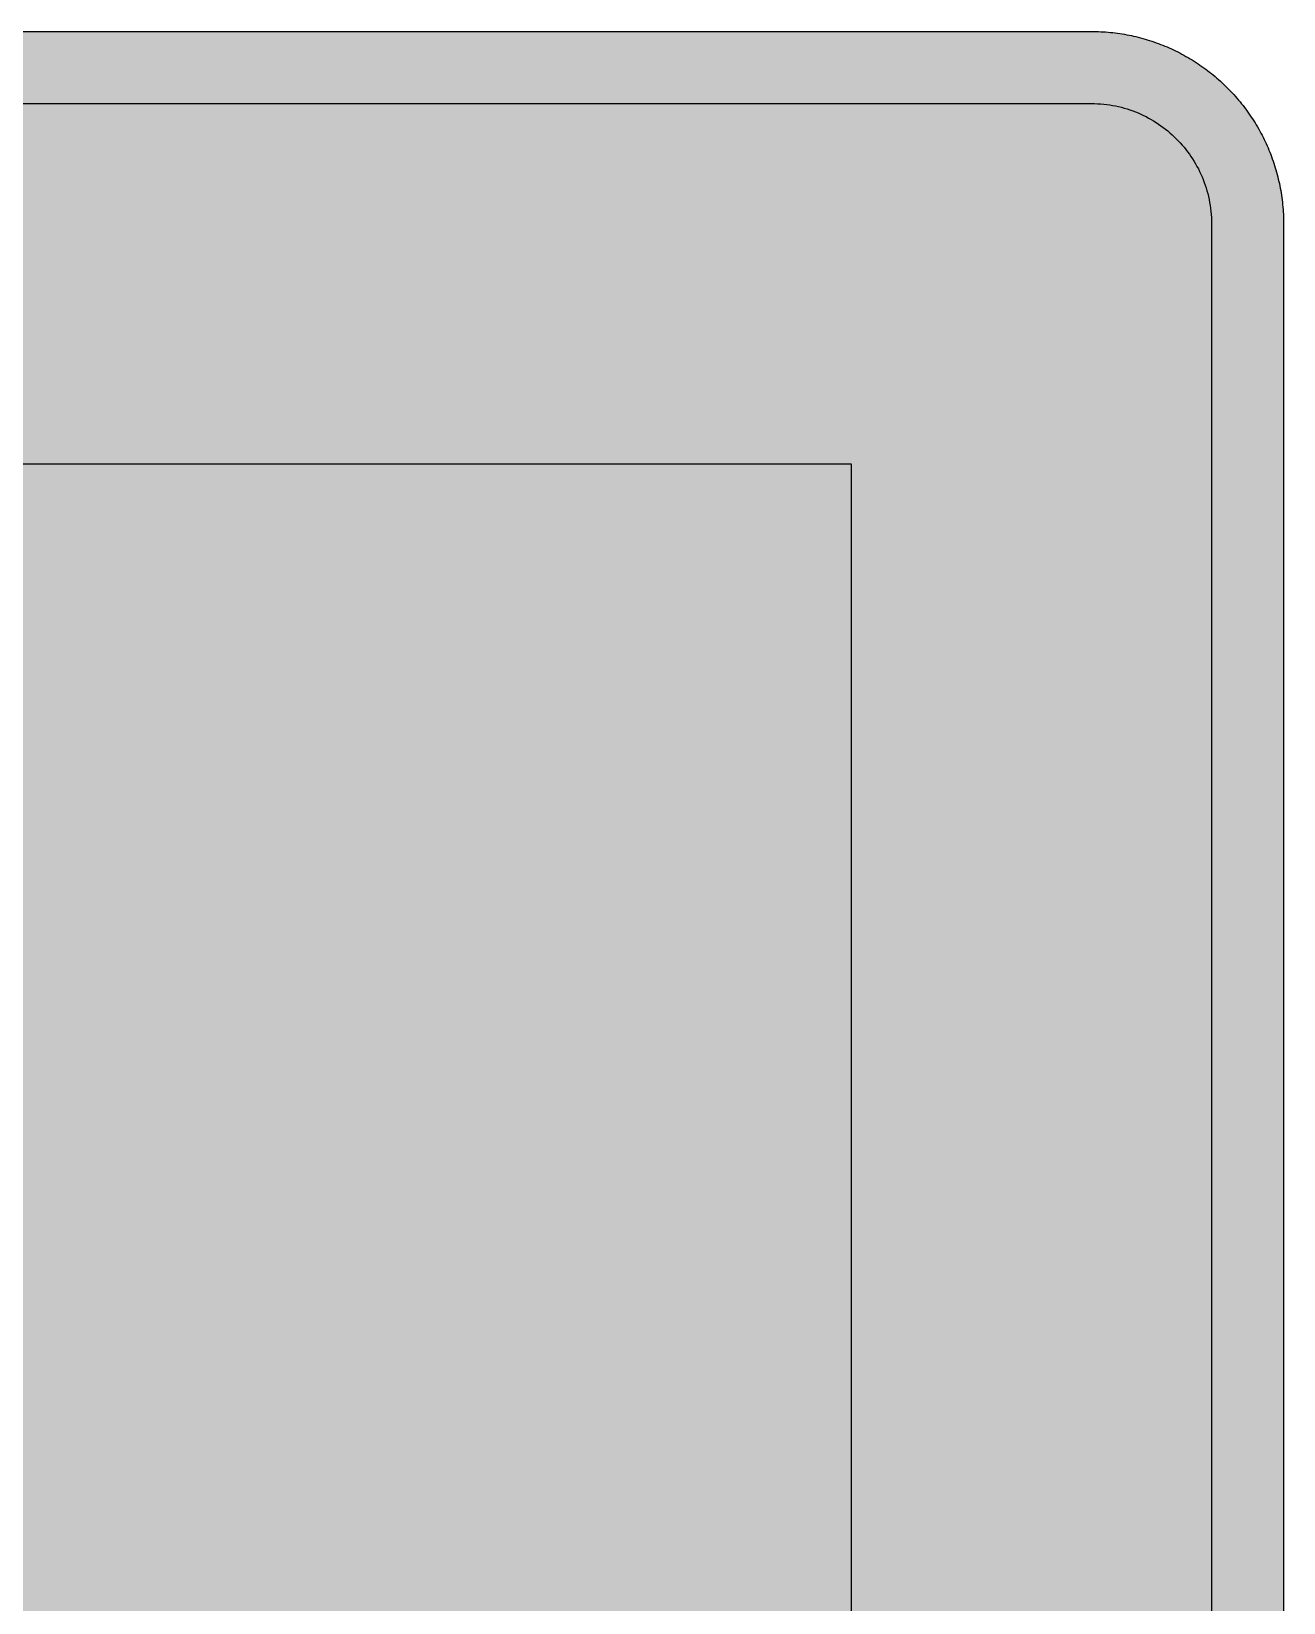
# Model space of a CAD drawing. Header units: millimetres. Extents: x 0 to 212, y 0 to 212.
# Drawn here: x 119.8 to 211.7, y 96.4 to 211.7 of the extents above; entities that cross this region are included whole.
import ezdxf

# ---------------------------------------------------------------- set-up
doc = ezdxf.new("R2010")
doc.units = ezdxf.units.MM

msp = doc.modelspace()

# ---------------------------------------------------------------- hatches: boundary and pattern name
for color, points in [(254, [(14.1633, 0.0536), (13.9878, 0.0533), (13.8125, 0.0559), (13.6373, 0.061), (13.462, 0.0686), (13.2893, 0.0787), (13.114, 0.0914), (12.9413, 0.1041), (12.7686, 0.1219), (12.5959, 0.1397), (12.4231, 0.16), (12.2504, 0.1829), (12.0777, 0.2057), (11.9075, 0.2337), (11.7373, 0.2616), (11.5672, 0.2921), (11.397, 0.3251), (11.2268, 0.3607), (11.0592, 0.3988), (10.8915, 0.4369), (10.7239, 0.4775), (10.5562, 0.5207), (10.3886, 0.5664), (10.2235, 0.6121), (10.0584, 0.6629), (9.8933, 0.7137), (9.7307, 0.7671), (9.5682, 0.8204), (9.4056, 0.8788), (9.2431, 0.9373), (9.083, 0.9982), (8.923, 1.0617), (8.763, 1.1252), (8.6055, 1.1938), (8.4455, 1.2624), (8.2906, 1.331), (8.1331, 1.4046), (7.9781, 1.4783), (7.8232, 1.5545), (7.6708, 1.6332), (7.5184, 1.7145), (7.366, 1.7958), (7.2161, 1.8796), (7.0663, 1.966), (6.919, 2.0523), (6.7716, 2.1438), (6.6243, 2.2352), (6.4795, 2.3266), (6.3348, 2.4232), (6.19, 2.5197), (6.0477, 2.6187), (5.908, 2.7178), (5.7683, 2.8194), (5.6286, 2.9235), (5.4915, 3.0302), (5.3543, 3.1369), (5.2197, 3.2461), (5.0851, 3.3579), (4.953, 3.4722), (4.8209, 3.5865), (4.6914, 3.7033), (4.5644, 3.8202), (4.4348, 3.9395), (4.3104, 4.0615), (4.1859, 4.1859), (4.0615, 4.3104), (3.9395, 4.4348), (3.8202, 4.5618), (3.7033, 4.6914), (3.5865, 4.8209), (3.4722, 4.953), (3.3579, 5.0851), (3.2487, 5.2197), (3.1369, 5.3543), (3.0302, 5.4915), (2.9235, 5.6286), (2.8194, 5.7683), (2.7178, 5.908), (2.6187, 6.0477), (2.5197, 6.19), (2.4232, 6.3348), (2.3266, 6.477), (2.2352, 6.6243), (2.1438, 6.7691), (2.0523, 6.9164), (1.966, 7.0663), (1.8796, 7.2161), (1.7958, 7.366), (1.7145, 7.5184), (1.6332, 7.6708), (1.5545, 7.8232), (1.4783, 7.9781), (1.4046, 8.1331), (1.331, 8.2906), (1.2598, 8.4455), (1.1913, 8.603), (1.1252, 8.763), (1.0592, 8.923), (0.9982, 9.083), (0.9373, 9.2431), (0.8763, 9.4056), (0.8204, 9.5682), (0.7645, 9.7307), (0.7112, 9.8933), (0.6604, 10.0584), (0.6121, 10.2235), (0.5639, 10.3911), (0.5207, 10.5562), (0.4775, 10.7239), (0.4343, 10.8915), (0.3962, 11.0592), (0.3607, 11.2268), (0.3251, 11.397), (0.2921, 11.5672), (0.2616, 11.7373), (0.2311, 11.9075), (0.2057, 12.0802), (0.1803, 12.2504), (0.1575, 12.4231), (0.1372, 12.5959), (0.1194, 12.7686), (0.1041, 12.9413), (0.0889, 13.1166), (0.0787, 13.2893), (0.0686, 13.4645), (0.061, 13.6373), (0.0559, 13.8125), (0.0508, 13.9878), (0.0508, 14.163), (0.0522, 197.6092), (0.0508, 197.7822), (0.0559, 197.9574), (0.061, 198.1327), (0.0686, 198.308), (0.0787, 198.4807), (0.0889, 198.6559), (0.1041, 198.8287), (0.1194, 199.0014), (0.1372, 199.1741), (0.1575, 199.3468), (0.1803, 199.5195), (0.2057, 199.6923), (0.2311, 199.8624), (0.2616, 200.0326), (0.2921, 200.2028), (0.3251, 200.373), (0.3607, 200.5432), (0.3962, 200.7108), (0.4343, 200.8784), (0.4775, 201.0461), (0.5207, 201.2137), (0.5639, 201.3814), (0.6121, 201.5465), (0.6604, 201.7116), (0.7112, 201.8767), (0.7645, 202.0392), (0.8204, 202.2018), (0.8763, 202.3643), (0.9373, 202.5269), (0.9982, 202.6869), (1.0592, 202.8469), (1.1252, 203.007), (1.1913, 203.1644), (1.2598, 203.3245), (1.331, 203.4794), (1.4046, 203.6369), (1.4783, 203.7918), (1.5545, 203.9468), (1.6332, 204.0992), (1.7145, 204.2516), (1.7958, 204.404), (1.8796, 204.5538), (1.966, 204.7037), (2.0523, 204.851), (2.1438, 204.9983), (2.2352, 205.1456), (2.3266, 205.2904), (2.4232, 205.4352), (2.5197, 205.58), (2.6187, 205.7222), (2.7178, 205.8619), (2.8194, 206.0016), (2.9235, 206.1413), (3.0302, 206.2785), (3.1369, 206.4156), (3.2487, 206.5503), (3.3579, 206.6849), (3.4722, 206.817), (3.5865, 206.949), (3.7033, 207.0786), (3.8202, 207.2056), (3.9395, 207.3351), (4.0615, 207.4596), (4.1859, 207.584), (4.3104, 207.7085), (4.4348, 207.8304), (4.5644, 207.9498), (4.6914, 208.0666), (4.8209, 208.1835), (4.953, 208.2978), (5.0851, 208.4121), (5.2197, 208.5213), (5.3543, 208.6331), (5.4915, 208.7397), (5.6286, 208.8464), (5.7683, 208.9506), (5.908, 209.0522), (6.0477, 209.1512), (6.19, 209.2503), (6.3348, 209.3468), (6.4795, 209.4433), (6.6243, 209.5348), (6.7716, 209.6262), (6.919, 209.7176), (7.0663, 209.804), (7.2161, 209.8904), (7.366, 209.9742), (7.5184, 210.0555), (7.6708, 210.1367), (7.8232, 210.2155), (7.9781, 210.2917), (8.1331, 210.3653), (8.2906, 210.439), (8.4455, 210.5101), (8.6055, 210.5787), (8.763, 210.6447), (8.923, 210.7108), (9.083, 210.7717), (9.2431, 210.8327), (9.4056, 210.8937), (9.5682, 210.9495), (9.7307, 211.0054), (9.8933, 211.0588), (10.0584, 211.1096), (10.2235, 211.1578), (10.3886, 211.2061), (10.5562, 211.2493), (10.7239, 211.2924), (10.8915, 211.3356), (11.0592, 211.3737), (11.2268, 211.4093), (11.397, 211.4448), (11.5672, 211.4779), (11.7373, 211.5083), (11.9075, 211.5388), (12.0777, 211.5642), (12.2504, 211.5896), (12.4231, 211.6125), (12.5959, 211.6328), (12.7686, 211.6506), (12.9413, 211.6658), (13.114, 211.6811), (13.2893, 211.6912), (13.462, 211.7014), (13.6373, 211.709), (13.8125, 211.7141), (13.9878, 211.7192), (14.163, 211.7192), (197.6078, 211.7203), (197.7822, 211.7192), (197.9574, 211.7141), (198.1327, 211.709), (198.3054, 211.7014), (198.4807, 211.6912), (198.6534, 211.6811), (198.8287, 211.6658), (199.0014, 211.6506), (199.1741, 211.6328), (199.3468, 211.6125), (199.5195, 211.5896), (199.6897, 211.5642), (199.8624, 211.5388), (200.0326, 211.5083), (200.2028, 211.4779), (200.373, 211.4448), (200.5432, 211.4093), (200.7108, 211.3737), (200.8784, 211.3356), (201.0461, 211.2924), (201.2137, 211.2493), (201.3788, 211.2061), (201.5465, 211.1578), (201.7116, 211.1096), (201.8767, 211.0588), (202.0392, 211.0054), (202.2018, 210.9495), (202.3643, 210.8937), (202.5269, 210.8327), (202.6869, 210.7717), (202.8469, 210.7108), (203.007, 210.6447), (203.167, 210.5787), (203.3245, 210.5101), (203.4794, 210.439), (203.6369, 210.3653), (203.7918, 210.2917), (203.9468, 210.2155), (204.0992, 210.1367), (204.2516, 210.0555), (204.404, 209.9742), (204.5538, 209.8904), (204.7037, 209.804), (204.8535, 209.7176), (205.0009, 209.6262), (205.1456, 209.5348), (205.293, 209.4433), (205.4352, 209.3468), (205.58, 209.2503), (205.7222, 209.1512), (205.8619, 209.0522), (206.0016, 208.9506), (206.1413, 208.8464), (206.2785, 208.7397), (206.4156, 208.6331), (206.5503, 208.5213), (206.6849, 208.4121), (206.817, 208.2978), (206.949, 208.1835), (207.0786, 208.0666), (207.2081, 207.9498), (207.3351, 207.8304), (207.4596, 207.7085), (207.584, 207.584), (207.7085, 207.4596), (207.8304, 207.3351), (207.9498, 207.2056), (208.0666, 207.0786), (208.1835, 206.949), (208.2978, 206.817), (208.4121, 206.6849), (208.5238, 206.5503), (208.6331, 206.4156), (208.7397, 206.2785), (208.8464, 206.1413), (208.9506, 206.0016), (209.0522, 205.8619), (209.1512, 205.7222), (209.2503, 205.58), (209.3468, 205.4352), (209.4433, 205.2904), (209.5348, 205.1456), (209.6262, 204.9983), (209.7176, 204.851), (209.804, 204.7037), (209.8904, 204.5538), (209.9742, 204.404), (210.0555, 204.2516), (210.1367, 204.0992), (210.2155, 203.9468), (210.2917, 203.7918), (210.3653, 203.6369), (210.439, 203.4794), (210.5076, 203.3245), (210.5762, 203.1644), (210.6447, 203.007), (210.7082, 202.8469), (210.7717, 202.6869), (210.8327, 202.5269), (210.8911, 202.3643), (210.9495, 202.2018), (211.0029, 202.0392), (211.0562, 201.8767), (211.107, 201.7116), (211.1578, 201.5465), (211.2035, 201.3814), (211.2493, 201.2137), (211.2924, 201.0461), (211.3331, 200.8784), (211.3712, 200.7108), (211.4093, 200.5432), (211.4448, 200.373), (211.4779, 200.2028), (211.5083, 200.0326), (211.5363, 199.8624), (211.5642, 199.6923), (211.5871, 199.5195), (211.6099, 199.3468), (211.6303, 199.1741), (211.648, 199.0014), (211.6658, 198.8287), (211.6785, 198.6559), (211.6912, 198.4807), (211.7014, 198.308), (211.709, 198.1327), (211.7141, 197.9574), (211.7166, 197.7822), (211.7166, 197.6069), (211.7189, 14.1647), (211.7166, 13.9878), (211.7141, 13.8125), (211.709, 13.6373), (211.7014, 13.4645), (211.6912, 13.2893), (211.6785, 13.1166), (211.6658, 12.9413), (211.648, 12.7686), (211.6303, 12.5959), (211.6099, 12.4231), (211.5871, 12.2504), (211.5642, 12.0802), (211.5363, 11.9075), (211.5083, 11.7373), (211.4779, 11.5672), (211.4448, 11.397), (211.4093, 11.2268), (211.3712, 11.0592), (211.3331, 10.8915), (211.2924, 10.7239), (211.2493, 10.5562), (211.2035, 10.3911), (211.1578, 10.2235), (211.107, 10.0584), (211.0562, 9.8933), (211.0029, 9.7307), (210.9495, 9.5682), (210.8911, 9.4056), (210.8327, 9.2431), (210.7717, 9.083), (210.7082, 8.923), (210.6447, 8.763), (210.5762, 8.603), (210.5076, 8.4455), (210.439, 8.2906), (210.3653, 8.1331), (210.2917, 7.9781), (210.2155, 7.8232), (210.1367, 7.6708), (210.0555, 7.5184), (209.9742, 7.366), (209.8904, 7.2161), (209.804, 7.0663), (209.7176, 6.9164), (209.6262, 6.7691), (209.5348, 6.6243), (209.4433, 6.477), (209.3468, 6.3348), (209.2503, 6.19), (209.1512, 6.0477), (209.0522, 5.908), (208.9506, 5.7683), (208.8464, 5.6286), (208.7397, 5.4915), (208.6331, 5.3543), (208.5238, 5.2197), (208.4121, 5.0851), (208.2978, 4.953), (208.1835, 4.8209), (208.0666, 4.6914), (207.9498, 4.5618), (207.8304, 4.4348), (207.7085, 4.3104), (207.584, 4.1859), (207.4596, 4.0615), (207.3351, 3.9395), (207.2081, 3.8202), (207.0786, 3.7033), (206.949, 3.5865), (206.817, 3.4722), (206.6849, 3.3579), (206.5503, 3.2461), (206.4156, 3.1369), (206.2785, 3.0302), (206.1413, 2.9235), (206.0016, 2.8194), (205.8619, 2.7178), (205.7222, 2.6187), (205.58, 2.5197), (205.4352, 2.4232), (205.293, 2.3266), (205.1456, 2.2352), (205.0009, 2.1438), (204.8535, 2.0523), (204.7037, 1.966), (204.5538, 1.8796), (204.404, 1.7958), (204.2516, 1.7145), (204.0992, 1.6332), (203.9468, 1.5545), (203.7918, 1.4783), (203.6369, 1.4046), (203.4794, 1.331), (203.3245, 1.2624), (203.167, 1.1938), (203.007, 1.1252), (202.8469, 1.0617), (202.6869, 0.9982), (202.5269, 0.9373), (202.3643, 0.8788), (202.2018, 0.8204), (202.0392, 0.7671), (201.8767, 0.7137), (201.7116, 0.6629), (201.5465, 0.6121), (201.3788, 0.5664), (201.2137, 0.5207), (201.0461, 0.4775), (200.8784, 0.4369), (200.7108, 0.3988), (200.5432, 0.3607), (200.373, 0.3251), (200.2028, 0.2921), (200.0326, 0.2616), (199.8624, 0.2337), (199.6897, 0.2057), (199.5195, 0.1829), (199.3468, 0.16), (199.1741, 0.1397), (199.0014, 0.1219), (198.8287, 0.1041), (198.6534, 0.0914), (198.4807, 0.0787), (198.3054, 0.0686), (198.1327, 0.061), (197.9574, 0.0559), (197.7822, 0.0533), (197.6069, 0.0533)]), (144, [(14.1633, 5.3453), (13.9344, 5.3467), (13.7084, 5.3543), (13.4849, 5.3696), (13.2613, 5.3899), (13.0378, 5.4153), (12.8194, 5.4458), (12.6009, 5.4813), (12.385, 5.522), (12.1717, 5.5702), (11.9583, 5.621), (11.7475, 5.6794), (11.5392, 5.7404), (11.3335, 5.8064), (11.1303, 5.8801), (10.9296, 5.9563), (10.729, 6.0376), (10.5334, 6.1239), (10.3378, 6.2128), (10.1473, 6.3094), (9.9593, 6.4084), (9.7714, 6.5126), (9.5885, 6.6218), (9.4082, 6.7335), (9.2304, 6.8504), (9.0576, 6.9698), (8.8849, 7.0968), (8.7173, 7.2238), (8.5522, 7.3584), (8.3896, 7.4955), (8.2321, 7.6352), (8.0772, 7.78), (7.9273, 7.9273), (7.7775, 8.0772), (7.6352, 8.2321), (7.493, 8.3922), (7.3558, 8.5522), (7.2238, 8.7173), (7.0942, 8.8875), (6.9698, 9.0576), (6.8504, 9.2329), (6.7335, 9.4107), (6.6192, 9.591), (6.5126, 9.7739), (6.4084, 9.9593), (6.3068, 10.1473), (6.2128, 10.3403), (6.1214, 10.5334), (6.035, 10.7315), (5.9538, 10.9296), (5.8776, 11.1303), (5.8064, 11.3335), (5.7404, 11.5418), (5.6769, 11.75), (5.621, 11.9583), (5.5677, 12.1717), (5.522, 12.385), (5.4813, 12.6009), (5.4432, 12.8194), (5.4127, 13.0404), (5.3873, 13.2613), (5.3696, 13.4849), (5.3543, 13.7084), (5.3467, 13.937), (5.3416, 14.163), (5.3439, 197.6092), (5.3467, 197.8355), (5.3543, 198.0616), (5.3696, 198.2851), (5.3873, 198.5086), (5.4127, 198.7321), (5.4432, 198.9506), (5.4813, 199.169), (5.522, 199.3849), (5.5677, 199.5983), (5.621, 199.8116), (5.6769, 200.0225), (5.7404, 200.2307), (5.8064, 200.4365), (5.8776, 200.6397), (5.9538, 200.8403), (6.035, 201.041), (6.1214, 201.2366), (6.2128, 201.4322), (6.3068, 201.6227), (6.4084, 201.8106), (6.5126, 201.9986), (6.6192, 202.1815), (6.7335, 202.3618), (6.8504, 202.5396), (6.9698, 202.7123), (7.0942, 202.885), (7.2238, 203.0527), (7.3558, 203.2178), (7.493, 203.3803), (7.6352, 203.5378), (7.7775, 203.6928), (7.9273, 203.8426), (8.0772, 203.9925), (8.2321, 204.1347), (8.3896, 204.277), (8.5522, 204.4141), (8.7173, 204.5462), (8.8849, 204.6757), (9.0576, 204.8002), (9.2304, 204.9196), (9.4082, 205.0364), (9.5885, 205.1507), (9.7714, 205.2574), (9.9593, 205.3615), (10.1473, 205.4631), (10.3378, 205.5571), (10.5334, 205.6486), (10.729, 205.7349), (10.9296, 205.8162), (11.1303, 205.8924), (11.3335, 205.9635), (11.5392, 206.0296), (11.7475, 206.0931), (11.9583, 206.1489), (12.1717, 206.2023), (12.385, 206.248), (12.6009, 206.2886), (12.8194, 206.3267), (13.0378, 206.3572), (13.2613, 206.3826), (13.4849, 206.4004), (13.7084, 206.4156), (13.9344, 206.4233), (14.163, 206.4283), (197.6078, 206.4286), (197.833, 206.4233), (198.0616, 206.4156), (198.2851, 206.4004), (198.5086, 206.3826), (198.7296, 206.3572), (198.9506, 206.3267), (199.169, 206.2886), (199.3849, 206.248), (199.5983, 206.2023), (199.8116, 206.1489), (200.0199, 206.0931), (200.2282, 206.0296), (200.4365, 205.9635), (200.6397, 205.8924), (200.8403, 205.8162), (201.0385, 205.7349), (201.2366, 205.6486), (201.4296, 205.5571), (201.6227, 205.4631), (201.8106, 205.3615), (201.996, 205.2574), (202.1789, 205.1507), (202.3593, 205.0364), (202.5371, 204.9196), (202.7123, 204.8002), (202.8825, 204.6757), (203.0527, 204.5462), (203.2178, 204.4141), (203.3778, 204.277), (203.5378, 204.1347), (203.6928, 203.9925), (203.8426, 203.8426), (203.9899, 203.6928), (204.1347, 203.5378), (204.2744, 203.3803), (204.4116, 203.2178), (204.5462, 203.0527), (204.6732, 202.885), (204.8002, 202.7123), (204.9196, 202.5396), (205.0364, 202.3618), (205.1482, 202.1815), (205.2574, 201.9986), (205.3615, 201.8106), (205.4606, 201.6227), (205.5571, 201.4322), (205.646, 201.2366), (205.7324, 201.041), (205.8137, 200.8403), (205.8899, 200.6397), (205.9635, 200.4365), (206.0296, 200.2307), (206.0905, 200.0225), (206.1489, 199.8116), (206.1997, 199.5983), (206.248, 199.3849), (206.2886, 199.169), (206.3242, 198.9506), (206.3547, 198.7321), (206.3801, 198.5086), (206.4004, 198.2851), (206.4156, 198.0616), (206.4233, 197.8355), (206.4258, 197.6069), (206.4272, 14.1647), (206.4233, 13.937), (206.4156, 13.7084), (206.4004, 13.4849), (206.3801, 13.2613), (206.3547, 13.0404), (206.3242, 12.8194), (206.2886, 12.6009), (206.248, 12.385), (206.1997, 12.1717), (206.1489, 11.9583), (206.0905, 11.75), (206.0296, 11.5418), (205.9635, 11.3335), (205.8899, 11.1303), (205.8137, 10.9296), (205.7324, 10.7315), (205.646, 10.5334), (205.5571, 10.3403), (205.4606, 10.1473), (205.3615, 9.9593), (205.2574, 9.7739), (205.1482, 9.591), (205.0364, 9.4107), (204.9196, 9.2329), (204.8002, 9.0576), (204.6732, 8.8875), (204.5462, 8.7173), (204.4116, 8.5522), (204.2744, 8.3922), (204.1347, 8.2321), (203.9899, 8.0772), (203.8426, 7.9273), (203.6928, 7.78), (203.5378, 7.6352), (203.3778, 7.4955), (203.2178, 7.3584), (203.0527, 7.2238), (202.8825, 7.0968), (202.7123, 6.9698), (202.5371, 6.8504), (202.3593, 6.7335), (202.1789, 6.6218), (201.996, 6.5126), (201.8106, 6.4084), (201.6227, 6.3094), (201.4296, 6.2128), (201.2366, 6.1239), (201.0385, 6.0376), (200.8403, 5.9563), (200.6397, 5.8801), (200.4365, 5.8064), (200.2282, 5.7404), (200.0199, 5.6794), (199.8116, 5.621), (199.5983, 5.5702), (199.3849, 5.522), (199.169, 5.4813), (198.9506, 5.4458), (198.7296, 5.4153), (198.5086, 5.3899), (198.2851, 5.3696), (198.0616, 5.3543), (197.833, 5.3467), (197.6069, 5.3442)]), (254, [(31.8022, 179.9703), (179.9689, 179.9703), (179.9689, 31.8036), (31.8022, 31.8036)])]:
    msp.add_hatch(color=color).paths.add_polyline_path(points)
h = msp.add_hatch(color=59)
edge = h.paths.add_edge_path()
edge.add_line((137.7678, 106.9453), (137.7696, 107.1905))
edge.add_line((137.7696, 107.1905), (137.7798, 107.4344))
edge.add_line((137.7798, 107.4344), (137.795, 107.6757))
edge.add_line((137.795, 107.6757), (137.8153, 107.917))
edge.add_line((137.8153, 107.917), (137.8433, 108.1583))
edge.add_line((137.8433, 108.1583), (137.8763, 108.3945))
edge.add_line((137.8763, 108.3945), (137.9144, 108.6307))
edge.add_line((137.9144, 108.6307), (137.9601, 108.8644))
edge.add_line((137.9601, 108.8644), (138.0109, 109.0955))
edge.add_line((138.0109, 109.0955), (138.0668, 109.3241))
edge.add_line((138.0668, 109.3241), (138.1277, 109.5502))
edge.add_line((138.1277, 109.5502), (138.1938, 109.7763))
edge.add_line((138.1938, 109.7763), (138.2674, 109.9998))
edge.add_line((138.2674, 109.9998), (138.3436, 110.2182))
edge.add_line((138.3436, 110.2182), (138.4275, 110.4367))
edge.add_line((138.4275, 110.4367), (138.5164, 110.6526))
edge.add_line((138.5164, 110.6526), (138.6078, 110.8634))
edge.add_line((138.6078, 110.8634), (138.7069, 111.0742))
edge.add_line((138.7069, 111.0742), (138.8085, 111.2799))
edge.add_line((138.8085, 111.2799), (138.9151, 111.4831))
edge.add_line((138.9151, 111.4831), (139.0294, 111.6838))
edge.add_line((139.0294, 111.6838), (139.1463, 111.8819))
edge.add_line((139.1463, 111.8819), (139.2682, 112.0775))
edge.add_line((139.2682, 112.0775), (139.3927, 112.268))
edge.add_line((139.3927, 112.268), (139.5247, 112.4585))
edge.add_line((139.5247, 112.4585), (139.6594, 112.6439))
edge.add_line((139.6594, 112.6439), (139.7991, 112.8243))
edge.add_line((139.7991, 112.8243), (139.9413, 113.0021))
edge.add_line((139.9413, 113.0021), (140.0886, 113.1773))
edge.add_line((140.0886, 113.1773), (140.241, 113.3475))
edge.add_line((140.241, 113.3475), (140.396, 113.5151))
edge.add_line((140.396, 113.5151), (140.556, 113.6802))
edge.add_line((140.556, 113.6802), (140.7211, 113.8377))
edge.add_line((140.7211, 113.8377), (140.8862, 113.9952))
edge.add_line((140.8862, 113.9952), (141.0589, 114.1451))
edge.add_line((141.0589, 114.1451), (141.2342, 114.2949))
edge.add_line((141.2342, 114.2949), (141.412, 114.4372))
edge.add_line((141.412, 114.4372), (141.5923, 114.5769))
edge.add_line((141.5923, 114.5769), (141.7777, 114.7115))
edge.add_line((141.7777, 114.7115), (141.9657, 114.841))
edge.add_line((141.9657, 114.841), (142.1587, 114.968))
edge.add_line((142.1587, 114.968), (142.3518, 115.0899))
edge.add_line((142.3518, 115.0899), (142.5499, 115.2068))
edge.add_line((142.5499, 115.2068), (142.7505, 115.3185))
edge.add_line((142.7505, 115.3185), (142.9563, 115.4278))
edge.add_line((142.9563, 115.4278), (143.162, 115.5294))
edge.add_line((143.162, 115.5294), (143.3728, 115.6284))
edge.add_line((143.3728, 115.6284), (143.5837, 115.7199))
edge.add_line((143.5837, 115.7199), (143.7996, 115.8088))
edge.add_line((143.7996, 115.8088), (144.018, 115.89))
edge.add_line((144.018, 115.89), (144.2364, 115.9688))
edge.add_line((144.2364, 115.9688), (144.46, 116.0399))
edge.add_line((144.46, 116.0399), (144.6835, 116.1085))
edge.add_line((144.6835, 116.1085), (144.9121, 116.1694))
edge.add_line((144.9121, 116.1694), (145.1407, 116.2253))
edge.add_line((145.1407, 116.2253), (145.3718, 116.2761))
edge.add_line((145.3718, 116.2761), (145.6055, 116.3193))
edge.add_line((145.6055, 116.3193), (145.8417, 116.3599))
edge.add_line((145.8417, 116.3599), (146.0779, 116.393))
edge.add_line((146.0779, 116.393), (146.3167, 116.4209))
edge.add_line((146.3167, 116.4209), (146.558, 116.4412))
edge.add_line((146.558, 116.4412), (146.8018, 116.4565))
edge.add_line((146.8018, 116.4565), (147.0457, 116.4666))
edge.add_line((147.0457, 116.4666), (147.2921, 116.4692))
edge.add_line((147.2921, 116.4692), (147.5384, 116.4666))
edge.add_line((147.5384, 116.4666), (147.7823, 116.4565))
edge.add_line((147.7823, 116.4565), (148.0236, 116.4412))
edge.add_line((148.0236, 116.4412), (148.2649, 116.4209))
edge.add_line((148.2649, 116.4209), (148.5062, 116.393))
edge.add_line((148.5062, 116.393), (148.7424, 116.3599))
edge.add_line((148.7424, 116.3599), (148.9786, 116.3193))
edge.add_line((148.9786, 116.3193), (149.2123, 116.2761))
edge.add_line((149.2123, 116.2761), (149.4434, 116.2253))
edge.add_line((149.4434, 116.2253), (149.672, 116.1694))
edge.add_line((149.672, 116.1694), (149.9006, 116.1085))
edge.add_line((149.9006, 116.1085), (150.1242, 116.0399))
edge.add_line((150.1242, 116.0399), (150.3477, 115.9688))
edge.add_line((150.3477, 115.9688), (150.5661, 115.89))
edge.add_line((150.5661, 115.89), (150.7846, 115.8088))
edge.add_line((150.7846, 115.8088), (151.0005, 115.7199))
edge.add_line((151.0005, 115.7199), (151.2113, 115.6284))
edge.add_line((151.2113, 115.6284), (151.4221, 115.5294))
edge.add_line((151.4221, 115.5294), (151.6278, 115.4278))
edge.add_line((151.6278, 115.4278), (151.831, 115.3185))
edge.add_line((151.831, 115.3185), (152.0342, 115.2068))
edge.add_line((152.0342, 115.2068), (152.2324, 115.0899))
edge.add_line((152.2324, 115.0899), (152.4254, 114.968))
edge.add_line((152.4254, 114.968), (152.6184, 114.841))
edge.add_line((152.6184, 114.841), (152.8064, 114.7115))
edge.add_line((152.8064, 114.7115), (152.9918, 114.5769))
edge.add_line((152.9918, 114.5769), (153.1722, 114.4372))
edge.add_line((153.1722, 114.4372), (153.35, 114.2949))
edge.add_line((153.35, 114.2949), (153.5252, 114.1451))
edge.add_line((153.5252, 114.1451), (153.6954, 113.9952))
edge.add_line((153.6954, 113.9952), (153.863, 113.8377))
edge.add_line((153.863, 113.8377), (154.0281, 113.6802))
edge.add_line((154.0281, 113.6802), (154.1856, 113.5151))
edge.add_line((154.1856, 113.5151), (154.3431, 113.3475))
edge.add_line((154.3431, 113.3475), (154.4955, 113.1773))
edge.add_line((154.4955, 113.1773), (154.6428, 113.0021))
edge.add_line((154.6428, 113.0021), (154.7851, 112.8243))
edge.add_line((154.7851, 112.8243), (154.9248, 112.6439))
edge.add_line((154.9248, 112.6439), (155.0594, 112.4585))
edge.add_line((155.0594, 112.4585), (155.1889, 112.268))
edge.add_line((155.1889, 112.268), (155.3159, 112.0775))
edge.add_line((155.3159, 112.0775), (155.4378, 111.8819))
edge.add_line((155.4378, 111.8819), (155.5547, 111.6838))
edge.add_line((155.5547, 111.6838), (155.6664, 111.4831))
edge.add_line((155.6664, 111.4831), (155.7757, 111.2799))
edge.add_line((155.7757, 111.2799), (155.8773, 111.0742))
edge.add_line((155.8773, 111.0742), (155.9763, 110.8634))
edge.add_line((155.9763, 110.8634), (156.0678, 110.6526))
edge.add_line((156.0678, 110.6526), (156.1567, 110.4367))
edge.add_line((156.1567, 110.4367), (156.2379, 110.2182))
edge.add_line((156.2379, 110.2182), (156.3167, 109.9998))
edge.add_line((156.3167, 109.9998), (156.3878, 109.7763))
edge.add_line((156.3878, 109.7763), (156.4564, 109.5502))
edge.add_line((156.4564, 109.5502), (156.5173, 109.3241))
edge.add_line((156.5173, 109.3241), (156.5732, 109.0955))
edge.add_line((156.5732, 109.0955), (156.624, 108.8644))
edge.add_line((156.624, 108.8644), (156.6672, 108.6307))
edge.add_line((156.6672, 108.6307), (156.7078, 108.3945))
edge.add_line((156.7078, 108.3945), (156.7409, 108.1583))
edge.add_line((156.7409, 108.1583), (156.7663, 107.917))
edge.add_line((156.7663, 107.917), (156.7891, 107.6757))
edge.add_line((156.7891, 107.6757), (156.8044, 107.4344))
edge.add_line((156.8044, 107.4344), (156.8145, 107.1905))
edge.add_line((156.8145, 107.1905), (156.8171, 106.9442))
edge.add_line((156.8171, 106.9442), (156.8145, 106.6978))
edge.add_line((156.8145, 106.6978), (156.8044, 106.4539))
edge.add_line((156.8044, 106.4539), (156.7891, 106.2101))
edge.add_line((156.7891, 106.2101), (156.7663, 105.9688))
edge.add_line((156.7663, 105.9688), (156.7409, 105.73))
edge.add_line((156.7409, 105.73), (156.7078, 105.4938))
edge.add_line((156.7078, 105.4938), (156.6672, 105.2576))
edge.add_line((156.6672, 105.2576), (156.624, 105.0239))
edge.add_line((156.624, 105.0239), (156.5732, 104.7928))
edge.add_line((156.5732, 104.7928), (156.5173, 104.5642))
edge.add_line((156.5173, 104.5642), (156.4564, 104.3356))
edge.add_line((156.4564, 104.3356), (156.3878, 104.1121))
edge.add_line((156.3878, 104.1121), (156.3167, 103.8885))
edge.add_line((156.3167, 103.8885), (156.2379, 103.6676))
edge.add_line((156.2379, 103.6676), (156.1567, 103.4517))
edge.add_line((156.1567, 103.4517), (156.0678, 103.2358))
edge.add_line((156.0678, 103.2358), (155.9763, 103.0224))
edge.add_line((155.9763, 103.0224), (155.8773, 102.8141))
edge.add_line((155.8773, 102.8141), (155.7757, 102.6084))
edge.add_line((155.7757, 102.6084), (155.6664, 102.4026))
edge.add_line((155.6664, 102.4026), (155.5547, 102.202))
edge.add_line((155.5547, 102.202), (155.4378, 102.0039))
edge.add_line((155.4378, 102.0039), (155.3159, 101.8108))
edge.add_line((155.3159, 101.8108), (155.1889, 101.6178))
edge.add_line((155.1889, 101.6178), (155.0594, 101.4298))
edge.add_line((155.0594, 101.4298), (154.9248, 101.2444))
edge.add_line((154.9248, 101.2444), (154.7851, 101.0641))
edge.add_line((154.7851, 101.0641), (154.6428, 100.8837))
edge.add_line((154.6428, 100.8837), (154.4955, 100.711))
edge.add_line((154.4955, 100.711), (154.3431, 100.5383))
edge.add_line((154.3431, 100.5383), (154.1856, 100.3706))
edge.add_line((154.1856, 100.3706), (154.0281, 100.2081))
edge.add_line((154.0281, 100.2081), (153.863, 100.0481))
edge.add_line((153.863, 100.0481), (153.6954, 99.8931))
edge.add_line((153.6954, 99.8931), (153.5252, 99.7407))
edge.add_line((153.5252, 99.7407), (153.35, 99.5934))
edge.add_line((153.35, 99.5934), (153.1722, 99.4512))
edge.add_line((153.1722, 99.4512), (152.9918, 99.3115))
edge.add_line((152.9918, 99.3115), (152.8064, 99.1768))
edge.add_line((152.8064, 99.1768), (152.6184, 99.0448))
edge.add_line((152.6184, 99.0448), (152.4254, 98.9203))
edge.add_line((152.4254, 98.9203), (152.2324, 98.7984))
edge.add_line((152.2324, 98.7984), (152.0342, 98.6815))
edge.add_line((152.0342, 98.6815), (151.831, 98.5672))
edge.add_line((151.831, 98.5672), (151.6278, 98.4606))
edge.add_line((151.6278, 98.4606), (151.4221, 98.359))
edge.add_line((151.4221, 98.359), (151.2113, 98.2599))
edge.add_line((151.2113, 98.2599), (151.0005, 98.1685))
edge.add_line((151.0005, 98.1685), (150.7846, 98.0796))
edge.add_line((150.7846, 98.0796), (150.5661, 97.9957))
edge.add_line((150.5661, 97.9957), (150.3477, 97.9195))
edge.add_line((150.3477, 97.9195), (150.1242, 97.8459))
edge.add_line((150.1242, 97.8459), (149.9006, 97.7798))
edge.add_line((149.9006, 97.7798), (149.672, 97.7189))
edge.add_line((149.672, 97.7189), (149.4434, 97.663))
edge.add_line((149.4434, 97.663), (149.2123, 97.6122))
edge.add_line((149.2123, 97.6122), (148.9786, 97.5665))
edge.add_line((148.9786, 97.5665), (148.7424, 97.5284))
edge.add_line((148.7424, 97.5284), (148.5062, 97.4954))
edge.add_line((148.5062, 97.4954), (148.2649, 97.4674))
edge.add_line((148.2649, 97.4674), (148.0236, 97.4471))
edge.add_line((148.0236, 97.4471), (147.7823, 97.4319))
edge.add_line((147.7823, 97.4319), (147.5384, 97.4217))
edge.add_line((147.5384, 97.4217), (147.2921, 97.4192))
edge.add_line((147.2921, 97.4192), (147.0457, 97.4217))
edge.add_line((147.0457, 97.4217), (146.8018, 97.4319))
edge.add_line((146.8018, 97.4319), (146.558, 97.4471))
edge.add_line((146.558, 97.4471), (146.3167, 97.4674))
edge.add_line((146.3167, 97.4674), (146.0779, 97.4954))
edge.add_line((146.0779, 97.4954), (145.8417, 97.5284))
edge.add_line((145.8417, 97.5284), (145.6055, 97.5665))
edge.add_line((145.6055, 97.5665), (145.3718, 97.6122))
edge.add_line((145.3718, 97.6122), (145.1407, 97.663))
edge.add_line((145.1407, 97.663), (144.9121, 97.7189))
edge.add_line((144.9121, 97.7189), (144.6835, 97.7798))
edge.add_line((144.6835, 97.7798), (144.46, 97.8459))
edge.add_line((144.46, 97.8459), (144.2364, 97.9195))
edge.add_line((144.2364, 97.9195), (144.018, 97.9957))
edge.add_line((144.018, 97.9957), (143.7996, 98.0796))
edge.add_line((143.7996, 98.0796), (143.5837, 98.1685))
edge.add_line((143.5837, 98.1685), (143.3728, 98.2599))
edge.add_line((143.3728, 98.2599), (143.162, 98.359))
edge.add_line((143.162, 98.359), (142.9563, 98.4606))
edge.add_line((142.9563, 98.4606), (142.7505, 98.5672))
edge.add_line((142.7505, 98.5672), (142.5499, 98.6815))
edge.add_line((142.5499, 98.6815), (142.3518, 98.7984))
edge.add_line((142.3518, 98.7984), (142.1587, 98.9203))
edge.add_line((142.1587, 98.9203), (141.9657, 99.0448))
edge.add_line((141.9657, 99.0448), (141.7777, 99.1768))
edge.add_line((141.7777, 99.1768), (141.5923, 99.3115))
edge.add_line((141.5923, 99.3115), (141.412, 99.4512))
edge.add_line((141.412, 99.4512), (141.2342, 99.5934))
edge.add_line((141.2342, 99.5934), (141.0589, 99.7407))
edge.add_line((141.0589, 99.7407), (140.8862, 99.8931))
edge.add_line((140.8862, 99.8931), (140.7211, 100.0481))
edge.add_line((140.7211, 100.0481), (140.556, 100.2081))
edge.add_line((140.556, 100.2081), (140.396, 100.3706))
edge.add_line((140.396, 100.3706), (140.241, 100.5383))
edge.add_line((140.241, 100.5383), (140.0886, 100.711))
edge.add_line((140.0886, 100.711), (139.9413, 100.8837))
edge.add_line((139.9413, 100.8837), (139.7991, 101.0641))
edge.add_line((139.7991, 101.0641), (139.6594, 101.2444))
edge.add_line((139.6594, 101.2444), (139.5247, 101.4298))
edge.add_line((139.5247, 101.4298), (139.3927, 101.6178))
edge.add_line((139.3927, 101.6178), (139.2682, 101.8108))
edge.add_line((139.2682, 101.8108), (139.1463, 102.0039))
edge.add_line((139.1463, 102.0039), (139.0294, 102.202))
edge.add_line((139.0294, 102.202), (138.9151, 102.4026))
edge.add_line((138.9151, 102.4026), (138.8085, 102.6084))
edge.add_line((138.8085, 102.6084), (138.7069, 102.8141))
edge.add_line((138.7069, 102.8141), (138.6078, 103.0224))
edge.add_line((138.6078, 103.0224), (138.5164, 103.2358))
edge.add_line((138.5164, 103.2358), (138.4275, 103.4517))
edge.add_line((138.4275, 103.4517), (138.3436, 103.6676))
edge.add_line((138.3436, 103.6676), (138.2674, 103.8885))
edge.add_line((138.2674, 103.8885), (138.1938, 104.1121))
edge.add_line((138.1938, 104.1121), (138.1277, 104.3356))
edge.add_line((138.1277, 104.3356), (138.0668, 104.5642))
edge.add_line((138.0668, 104.5642), (138.0109, 104.7928))
edge.add_line((138.0109, 104.7928), (137.9601, 105.0239))
edge.add_line((137.9601, 105.0239), (137.9144, 105.2576))
edge.add_line((137.9144, 105.2576), (137.8763, 105.4938))
edge.add_line((137.8763, 105.4938), (137.8433, 105.73))
edge.add_line((137.8433, 105.73), (137.8153, 105.9688))
edge.add_line((137.8153, 105.9688), (137.795, 106.2101))
edge.add_line((137.795, 106.2101), (137.7798, 106.4539))
edge.add_line((137.7798, 106.4539), (137.7696, 106.6978))
edge.add_line((137.7696, 106.6978), (137.7671, 106.9442))
h.paths.add_polyline_path([(174.6772, 106.9453), (174.6772, 125.9953), (148.2796, 125.9953), (148.2166, 125.9942), (148.1557, 125.9967), (148.0947, 126.0018), (148.0337, 126.0069), (147.9753, 126.0119), (147.9169, 126.0221), (147.8559, 126.0323), (147.7975, 126.0424), (147.7416, 126.0551), (147.6832, 126.0678), (147.6273, 126.0831), (147.5715, 126.1008), (147.5156, 126.1186), (147.4597, 126.1389), (147.4064, 126.1593), (147.3505, 126.1821), (147.2997, 126.205), (147.2463, 126.2278), (147.1955, 126.2532), (147.1447, 126.2812), (147.0939, 126.3091), (147.0431, 126.3396), (146.9949, 126.3701), (146.9466, 126.4006), (146.9009, 126.4336), (146.8526, 126.4666), (146.8095, 126.5022), (146.7637, 126.5377), (146.7206, 126.5733), (146.6774, 126.6114), (146.6367, 126.652), (146.5936, 126.6901), (146.5555, 126.7308), (146.5148, 126.7739), (146.4767, 126.8171), (146.4412, 126.8603), (146.4056, 126.9035), (146.37, 126.9492), (146.337, 126.9975), (146.304, 127.0432), (146.2735, 127.0914), (146.243, 127.1397), (146.2126, 127.1905), (146.1846, 127.2388), (146.1567, 127.2896), (146.1313, 127.3429), (146.1084, 127.3937), (146.083, 127.447), (146.0627, 127.5029), (146.0424, 127.5563), (146.0221, 127.6121), (146.0043, 127.668), (145.9865, 127.7239), (145.9713, 127.7798), (145.9586, 127.8382), (145.9459, 127.8941), (145.9332, 127.9525), (145.9255, 128.0135), (145.9154, 128.0719), (145.9103, 128.1328), (145.9052, 128.1913), (145.9001, 128.2522), (145.8976, 128.3132), (145.8976, 128.3741), (145.8976, 128.4046), (145.8976, 128.4351), (145.8976, 128.463), (145.9001, 128.4935), (145.9027, 128.5215), (145.9027, 128.5519), (145.9052, 128.5824), (145.9078, 128.6104), (145.9128, 128.6408), (145.9154, 128.6688), (145.9179, 128.6967), (145.923, 128.7272), (145.9281, 128.7551), (145.9332, 128.7831), (145.9382, 128.8136), (145.9433, 128.8415), (145.9484, 128.8694), (145.956, 128.8974), (145.9611, 128.9279), (145.9687, 128.9558), (145.9763, 128.9837), (145.984, 129.0117), (145.9916, 129.0396), (145.9992, 129.0676), (146.0094, 129.0955), (146.017, 129.1234), (146.0271, 129.1514), (146.0373, 129.1768), (146.0475, 129.2047), (146.0576, 129.2327), (146.0678, 129.2581), (146.0779, 129.286), (146.0906, 129.3114), (146.1008, 129.3393), (146.1135, 129.3647), (146.1262, 129.3927), (146.1389, 129.4181), (146.1516, 129.4435), (146.1643, 129.4689), (146.177, 129.4968), (146.1922, 129.5222), (146.2049, 129.5476), (146.2202, 129.573), (146.2354, 129.5959), (146.2507, 129.6213), (146.2659, 129.6467), (146.2811, 129.6721), (146.2964, 129.6949), (146.3142, 129.7203), (146.3294, 129.7432), (146.3472, 129.7686), (146.365, 129.7915), (146.3827, 129.8143), (146.4005, 129.8372), (146.4183, 129.86), (146.4361, 129.8829), (146.4539, 129.9058), (146.4742, 129.9286), (146.4945, 129.9515), (146.5123, 129.9743), (146.5326, 129.9947), (146.5529, 130.0175), (146.5732, 130.0378), (146.5936, 130.0582), (156.1207, 139.5853), (156.1414, 139.606), (156.1617, 139.6263), (156.1821, 139.6467), (156.2049, 139.6644), (156.2278, 139.6848), (156.2481, 139.7051), (156.271, 139.7229), (156.2938, 139.7432), (156.3167, 139.761), (156.3395, 139.7787), (156.3624, 139.7965), (156.3878, 139.8143), (156.4107, 139.8321), (156.4335, 139.8473), (156.4589, 139.8651), (156.4818, 139.8803), (156.5072, 139.8981), (156.53, 139.9134), (156.5554, 139.9286), (156.5808, 139.9438), (156.6062, 139.9591), (156.6316, 139.9718), (156.657, 139.987), (156.6824, 140.0023), (156.7078, 140.015), (156.7332, 140.0277), (156.7586, 140.0404), (156.7866, 140.0531), (156.812, 140.0658), (156.8399, 140.0785), (156.8653, 140.0886), (156.8933, 140.1013), (156.9187, 140.1115), (156.9466, 140.1216), (156.9745, 140.1318), (156.9999, 140.142), (157.0279, 140.1521), (157.0558, 140.1623), (157.0838, 140.1699), (157.1117, 140.1775), (157.1396, 140.1877), (157.1676, 140.1953), (157.1955, 140.2029), (157.2235, 140.2105), (157.2514, 140.2156), (157.2793, 140.2232), (157.3073, 140.2283), (157.3378, 140.2359), (157.3657, 140.241), (157.3936, 140.2461), (157.4241, 140.2512), (157.4521, 140.2563), (157.48, 140.2588), (157.5105, 140.2639), (157.5384, 140.2664), (157.5689, 140.269), (157.5968, 140.2715), (157.6273, 140.274), (157.6553, 140.2766), (157.6857, 140.2791), (157.7137, 140.2791), (157.7442, 140.2817), (157.7746, 140.2817), (157.8026, 140.2817), (174.6772, 140.2828), (174.6772, 145.0453), (152.8907, 145.0453), (152.8648, 145.0442), (152.8394, 145.0442), (152.814, 145.0416), (152.7886, 145.0416), (152.7632, 145.0416), (152.7378, 145.0391), (152.7124, 145.0365), (152.687, 145.0365), (152.6616, 145.034), (152.6388, 145.0315), (152.6134, 145.0289), (152.588, 145.0238), (152.5626, 145.0213), (152.5372, 145.0188), (152.5143, 145.0137), (152.4889, 145.0086), (152.4635, 145.0061), (152.4381, 145.001), (152.4152, 144.9959), (152.3898, 144.9908), (152.3644, 144.9857), (152.3416, 144.9807), (152.3162, 144.973), (152.2933, 144.968), (152.2679, 144.9603), (152.2451, 144.9553), (152.2197, 144.9476), (152.1968, 144.94), (152.1714, 144.9324), (152.1485, 144.9248), (152.1257, 144.9172), (152.1003, 144.9095), (152.0774, 144.9019), (152.0546, 144.8918), (152.0317, 144.8841), (152.0088, 144.874), (151.9834, 144.8638), (151.9606, 144.8562), (151.9377, 144.846), (151.9149, 144.8359), (151.892, 144.8257), (151.8691, 144.813), (151.8488, 144.8029), (151.826, 144.7927), (151.8031, 144.78), (151.7802, 144.7698), (151.7599, 144.7571), (151.7371, 144.7444), (151.7142, 144.7343), (151.6939, 144.7216), (151.671, 144.7089), (151.6507, 144.6962), (151.6278, 144.6809), (151.6075, 144.6682), (151.5872, 144.6555), (151.5643, 144.6403), (151.544, 144.6276), (151.5237, 144.6124), (151.5034, 144.5971), (151.4831, 144.5819), (151.4627, 144.5692), (151.4424, 144.5539), (151.4221, 144.5362), (151.4018, 144.5209), (129.1375, 126.709), (129.1107, 126.6876), (129.0828, 126.6647), (129.0574, 126.6419), (129.032, 126.6215), (129.0091, 126.5987), (128.9837, 126.5758), (128.9583, 126.553), (128.9355, 126.5276), (128.9126, 126.5047), (128.8898, 126.4793), (128.8669, 126.4564), (128.844, 126.431), (128.8212, 126.4056), (128.8009, 126.3802), (128.778, 126.3548), (128.7577, 126.3294), (128.7374, 126.3015), (128.717, 126.2761), (128.6967, 126.2507), (128.6789, 126.2228), (128.6586, 126.1948), (128.6408, 126.1669), (128.6231, 126.1389), (128.6053, 126.111), (128.5875, 126.0831), (128.5697, 126.0551), (128.5545, 126.0272), (128.5367, 125.9992), (128.5215, 125.9688), (128.5062, 125.9408), (128.491, 125.9103), (128.4757, 125.8799), (128.463, 125.8494), (128.4503, 125.8214), (128.4351, 125.791), (128.4224, 125.7605), (128.4097, 125.73), (128.3995, 125.697), (128.3868, 125.6665), (128.3767, 125.636), (128.364, 125.6055), (128.3538, 125.5725), (128.3437, 125.542), (128.336, 125.509), (128.3259, 125.4785), (128.3183, 125.4455), (128.3106, 125.4125), (128.303, 125.382), (128.2954, 125.349), (128.2878, 125.316), (128.2827, 125.283), (128.2751, 125.2499), (128.27, 125.2169), (128.2649, 125.1839), (128.2598, 125.1509), (128.2573, 125.1179), (128.2522, 125.0848), (128.2497, 125.0518), (128.2471, 125.0163), (128.2446, 124.9832), (128.2446, 124.9502), (128.2421, 124.9172), (128.2421, 124.8816), (128.2421, 124.8486), (128.2428, 109.3265), (128.2421, 109.2632), (128.2446, 109.2022), (128.2497, 109.1413), (128.2548, 109.0828), (128.2598, 109.0219), (128.27, 108.9635), (128.2776, 108.9025), (128.2903, 108.8441), (128.303, 108.7882), (128.3157, 108.7298), (128.331, 108.6739), (128.3487, 108.6155), (128.3665, 108.5621), (128.3868, 108.5063), (128.4072, 108.4529), (128.43, 108.397), (128.4529, 108.3437), (128.4757, 108.2929), (128.5011, 108.2396), (128.5291, 108.1888), (128.557, 108.1405), (128.5875, 108.0897), (128.618, 108.0414), (128.6485, 107.9932), (128.6815, 107.9475), (128.7145, 107.8992), (128.7501, 107.8535), (128.7856, 107.8103), (128.8237, 107.7671), (128.8593, 107.7239), (128.8999, 107.6808), (128.938, 107.6401), (128.9812, 107.602), (129.0218, 107.5614), (129.065, 107.5233), (129.1082, 107.4877), (129.1539, 107.4522), (129.1971, 107.4166), (129.2454, 107.3836), (129.2911, 107.3506), (129.3393, 107.3201), (129.3876, 107.2896), (129.4384, 107.2591), (129.4892, 107.2312), (129.54, 107.2032), (129.5908, 107.1778), (129.6441, 107.155), (129.6975, 107.1321), (129.7508, 107.1093), (129.8042, 107.0889), (129.86, 107.0686), (129.9159, 107.0508), (129.9718, 107.0331), (130.0277, 107.0178), (130.0861, 107.0051), (130.142, 106.9924), (130.2004, 106.9823), (130.2614, 106.9721), (130.3198, 106.9619), (130.3782, 106.9569), (130.4392, 106.9518), (130.5001, 106.9467), (130.5611, 106.9442), (130.622, 106.9442), (135.3866, 106.9453), (135.3896, 107.2515), (135.3998, 107.5563), (135.4201, 107.8611), (135.448, 108.1608), (135.4811, 108.4605), (135.5217, 108.7577), (135.5725, 109.0524), (135.6284, 109.3419), (135.6893, 109.6315), (135.7605, 109.9185), (135.8367, 110.203), (135.9205, 110.4849), (136.0119, 110.7618), (136.1084, 111.0361), (136.2126, 111.3104), (136.3218, 111.5771), (136.4361, 111.8438), (136.5606, 112.1054), (136.6876, 112.3645), (136.8222, 112.6185), (136.9619, 112.87), (137.1092, 113.1164), (137.2616, 113.3602), (137.4191, 113.6015), (137.5816, 113.8352), (137.7518, 114.0663), (137.9245, 114.2949), (138.1049, 114.5159), (138.2903, 114.7343), (138.4783, 114.9502), (138.6738, 115.1585), (138.872, 115.3617), (139.0777, 115.5624), (139.286, 115.758), (139.4993, 115.9459), (139.7178, 116.1313), (139.9413, 116.3117), (140.1674, 116.4844), (140.3985, 116.652), (140.6347, 116.8171), (140.876, 116.9746), (141.1173, 117.127), (141.3662, 117.2718), (141.6177, 117.414), (141.8717, 117.5487), (142.1308, 117.6757), (142.3924, 117.7976), (142.6566, 117.9144), (142.9258, 118.0236), (143.1976, 118.1278), (143.4744, 118.2243), (143.7513, 118.3157), (144.0332, 118.3996), (144.3152, 118.4758), (144.6022, 118.5443), (144.8918, 118.6078), (145.1839, 118.6637), (145.4785, 118.712), (145.7757, 118.7552), (146.0754, 118.7882), (146.3751, 118.8161), (146.6799, 118.8339), (146.9847, 118.8466), (147.2921, 118.8491), (147.5994, 118.8466), (147.9042, 118.8339), (148.2065, 118.8161), (148.5087, 118.7882), (148.8084, 118.7552), (149.1056, 118.712), (149.4003, 118.6637), (149.6924, 118.6078), (149.9794, 118.5443), (150.2664, 118.4758), (150.5509, 118.3996), (150.8328, 118.3157), (151.1097, 118.2243), (151.3865, 118.1278), (151.6583, 118.0236), (151.925, 117.9144), (152.1917, 117.7976), (152.4533, 117.6757), (152.7124, 117.5487), (152.9664, 117.414), (153.2179, 117.2718), (153.4668, 117.127), (153.7081, 116.9746), (153.9494, 116.8171), (154.1831, 116.652), (154.4142, 116.4844), (154.6428, 116.3117), (154.8663, 116.1313), (155.0848, 115.9459), (155.2981, 115.758), (155.5064, 115.5624), (155.7096, 115.3617), (155.9103, 115.1585), (156.1059, 114.9502), (156.2938, 114.7343), (156.4792, 114.5159), (156.6596, 114.2949), (156.8323, 114.0663), (157.0025, 113.8352), (157.165, 113.6015), (157.3225, 113.3602), (157.4749, 113.1164), (157.6197, 112.87), (157.7619, 112.6185), (157.8966, 112.3645), (158.0236, 112.1054), (158.1455, 111.8438), (158.2623, 111.5771), (158.3715, 111.3104), (158.4757, 111.0361), (158.5722, 110.7618), (158.6636, 110.4849), (158.7449, 110.203), (158.8237, 109.9185), (158.8922, 109.6315), (158.9557, 109.3419), (159.0116, 109.0524), (159.0599, 108.7577), (159.1031, 108.4605), (159.1361, 108.1608), (159.164, 107.8611), (159.1818, 107.5563), (159.1945, 107.2515), (159.197, 106.9442)], flags=16)

# ---------------------------------------------------------------- linework, layer by layer
at = {"color": 254}
for points in [[(14.163, 211.7192), (197.6078, 211.7203), (197.7822, 211.7192), (197.9574, 211.7141), (198.1327, 211.709), (198.3054, 211.7014), (198.4807, 211.6912), (198.6534, 211.6811), (198.8287, 211.6658), (199.0014, 211.6506), (199.1741, 211.6328), (199.3468, 211.6125), (199.5195, 211.5896), (199.6897, 211.5642), (199.8624, 211.5388), (200.0326, 211.5083), (200.2028, 211.4779), (200.373, 211.4448), (200.5432, 211.4093), (200.7108, 211.3737), (200.8784, 211.3356), (201.0461, 211.2924), (201.2137, 211.2493), (201.3788, 211.2061), (201.5465, 211.1578), (201.7116, 211.1096), (201.8767, 211.0588), (202.0392, 211.0054), (202.2018, 210.9495), (202.3643, 210.8937), (202.5269, 210.8327), (202.6869, 210.7717), (202.8469, 210.7108), (203.007, 210.6447), (203.167, 210.5787), (203.3245, 210.5101), (203.4794, 210.439), (203.6369, 210.3653), (203.7918, 210.2917), (203.9468, 210.2155), (204.0992, 210.1367), (204.2516, 210.0555), (204.404, 209.9742), (204.5538, 209.8904), (204.7037, 209.804), (204.8535, 209.7176), (205.0009, 209.6262), (205.1456, 209.5348), (205.293, 209.4433), (205.4352, 209.3468), (205.58, 209.2503), (205.7222, 209.1512), (205.8619, 209.0522), (206.0016, 208.9506), (206.1413, 208.8464), (206.2785, 208.7397), (206.4156, 208.6331), (206.5503, 208.5213), (206.6849, 208.4121), (206.817, 208.2978), (206.949, 208.1835), (207.0786, 208.0666), (207.2081, 207.9498), (207.3351, 207.8304), (207.4596, 207.7085), (207.584, 207.584), (207.7085, 207.4596), (207.8304, 207.3351), (207.9498, 207.2056), (208.0666, 207.0786), (208.1835, 206.949), (208.2978, 206.817), (208.4121, 206.6849), (208.5238, 206.5503), (208.6331, 206.4156), (208.7397, 206.2785), (208.8464, 206.1413), (208.9506, 206.0016), (209.0522, 205.8619), (209.1512, 205.7222), (209.2503, 205.58), (209.3468, 205.4352), (209.4433, 205.2904), (209.5348, 205.1456), (209.6262, 204.9983), (209.7176, 204.851), (209.804, 204.7037), (209.8904, 204.5538), (209.9742, 204.404), (210.0555, 204.2516), (210.1367, 204.0992), (210.2155, 203.9468), (210.2917, 203.7918), (210.3653, 203.6369), (210.439, 203.4794), (210.5076, 203.3245), (210.5762, 203.1644), (210.6447, 203.007), (210.7082, 202.8469), (210.7717, 202.6869), (210.8327, 202.5269), (210.8911, 202.3643), (210.9495, 202.2018), (211.0029, 202.0392), (211.0562, 201.8767), (211.107, 201.7116), (211.1578, 201.5465), (211.2035, 201.3814), (211.2493, 201.2137), (211.2924, 201.0461), (211.3331, 200.8784), (211.3712, 200.7108), (211.4093, 200.5432), (211.4448, 200.373), (211.4779, 200.2028), (211.5083, 200.0326), (211.5363, 199.8624), (211.5642, 199.6923), (211.5871, 199.5195), (211.6099, 199.3468), (211.6303, 199.1741), (211.648, 199.0014), (211.6658, 198.8287), (211.6785, 198.6559), (211.6912, 198.4807), (211.7014, 198.308), (211.709, 198.1327), (211.7141, 197.9574), (211.7166, 197.7822), (211.7166, 197.6069), (211.7189, 14.1647)], [(31.8022, 179.9703), (179.9689, 179.9703), (179.9689, 31.8036), (31.8022, 31.8036), (31.8022, 179.9703)]]:
    msp.add_lwpolyline(points, dxfattribs=at)
at = {"color": 144}
msp.add_lwpolyline([(14.163, 206.4283), (197.6078, 206.4286), (197.833, 206.4233), (198.0616, 206.4156), (198.2851, 206.4004), (198.5086, 206.3826), (198.7296, 206.3572), (198.9506, 206.3267), (199.169, 206.2886), (199.3849, 206.248), (199.5983, 206.2023), (199.8116, 206.1489), (200.0199, 206.0931), (200.2282, 206.0296), (200.4365, 205.9635), (200.6397, 205.8924), (200.8403, 205.8162), (201.0385, 205.7349), (201.2366, 205.6486), (201.4296, 205.5571), (201.6227, 205.4631), (201.8106, 205.3615), (201.996, 205.2574), (202.1789, 205.1507), (202.3593, 205.0364), (202.5371, 204.9196), (202.7123, 204.8002), (202.8825, 204.6757), (203.0527, 204.5462), (203.2178, 204.4141), (203.3778, 204.277), (203.5378, 204.1347), (203.6928, 203.9925), (203.8426, 203.8426), (203.9899, 203.6928), (204.1347, 203.5378), (204.2744, 203.3803), (204.4116, 203.2178), (204.5462, 203.0527), (204.6732, 202.885), (204.8002, 202.7123), (204.9196, 202.5396), (205.0364, 202.3618), (205.1482, 202.1815), (205.2574, 201.9986), (205.3615, 201.8106), (205.4606, 201.6227), (205.5571, 201.4322), (205.646, 201.2366), (205.7324, 201.041), (205.8137, 200.8403), (205.8899, 200.6397), (205.9635, 200.4365), (206.0296, 200.2307), (206.0905, 200.0225), (206.1489, 199.8116), (206.1997, 199.5983), (206.248, 199.3849), (206.2886, 199.169), (206.3242, 198.9506), (206.3547, 198.7321), (206.3801, 198.5086), (206.4004, 198.2851), (206.4156, 198.0616), (206.4233, 197.8355), (206.4258, 197.6069), (206.4272, 14.1647)], dxfattribs=at)

doc.saveas('drawing.dxf')
